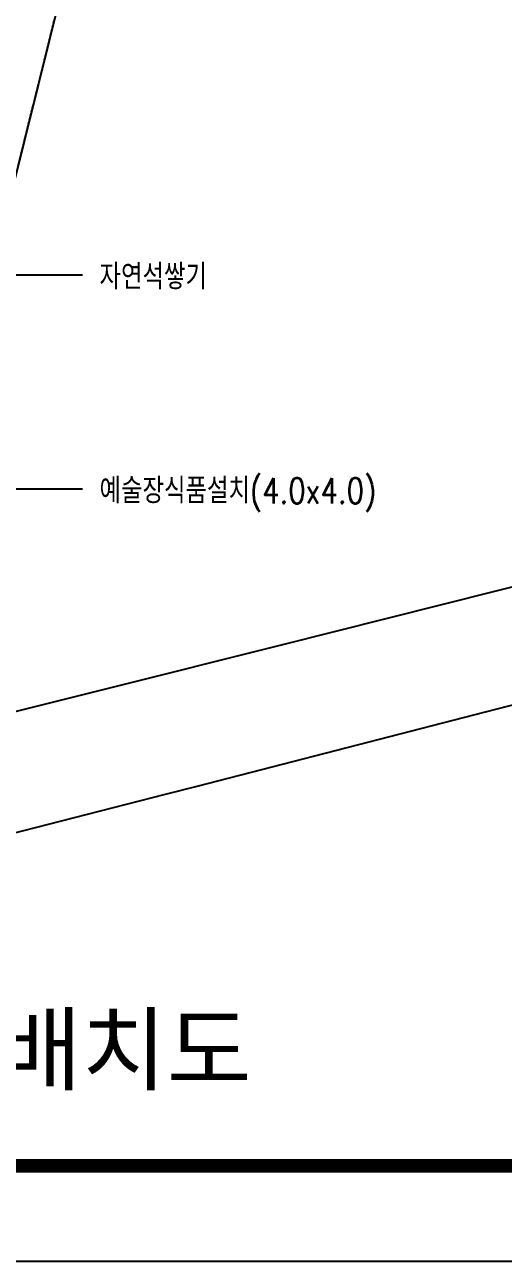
# Model space of a CAD drawing. Header units: millimetres. Extents: x 1145859089 to 1147511753, y -1047484727 to -1047247487.
# Drawn here: x 1146364779 to 1146393049, y -1047484727 to -1047411618 of the extents above; entities that cross this region are included whole.
import ezdxf
from ezdxf.enums import TextEntityAlignment as Align
from ezdxf.xclip import XClip

# ---------------------------------------------------------------- set-up
doc = ezdxf.new("R2010")
doc.units = ezdxf.units.MM
doc.header["$LTSCALE"] = 100
doc.header["$MEASUREMENT"] = 0
doc.header["$XCLIPFRAME"] = 2
doc.linetypes.add('단지배치도$0$PHANTOM', pattern=[2.5, 1.25, -0.25, 0.25, -0.25, 0.25, -0.25])
doc.layers.get('0').update_dxf_attribs({"linetype": 'CONTINUOUS'})
doc.layers.get('Defpoints').update_dxf_attribs({"linetype": 'CONTINUOUS'})
for name, color, linetype in [('A-SHEET-TEXT', 7, 'CONTINUOUS'), ('SHEET', 7, 'CONTINUOUS'), ('SHEET$0$BDR', 4, 'CONTINUOUS'), ('SHEET$0$sheet', 3, 'CONTINUOUS'), ('XREF', 135, 'CONTINUOUS'), ('단지배치도$0$S240910', 33, 'CONTINUOUS'), ('단지배치도$0$W240910', 135, 'CONTINUOUS')]:
    doc.layers.add(name, color=color, linetype=linetype)
doc.styles.add('단지배치도$0$WS1', font='romans.shx', dxfattribs={"width": 0.8, "bigfont": 'whgtxt.shx'})
doc.styles.add('세종기술단', font='H2HDRM_1.TTF')

# ---------------------------------------------------------------- blocks, each defined once
blk = doc.blocks.new('단지배치도$0$zw$9902')
at = {"layer": '단지배치도$0$W240910', "ltscale": 10}
for p, q in [((96910, -43806), (99177, -34683)), ((93738, -56565), (96910, -43806)), ((123949, -73726), (136632, -70546)), ((111197, -76926), (123949, -73726)), ((101046, -79472), (111197, -76926)), ((123319, -80882), (131157, -78862)), ((89494, -82370), (101046, -79472)), ((106291, -85271), (123319, -80882)), ((104425, -85745), (106291, -85271)), ((94066, -88380), (104425, -85745))]:
    blk.add_line(p, q, dxfattribs=at)
at = {"layer": '단지배치도$0$W240910', "linetype": '단지배치도$0$PHANTOM'}
for p, q in [((96910, -43806), (99177, -34683)), ((93738, -56565), (96910, -43806))]:
    blk.add_line(p, q, dxfattribs=at)
at = {"layer": '단지배치도$0$W240910'}
blk.add_line((75874, -55032), (99517, -55032), dxfattribs=at)
at = {"layer": '단지배치도$0$W240910', "ltscale": 5}
blk.add_line((67000, -67682), (99517, -67682), dxfattribs=at)
at = {"layer": '단지배치도$0$S240910', "style": '단지배치도$0$WS1', "width": 0.8}
for s, p in [('자연석쌓기', (100523, -55899)), ('예술장식품설치(4.0x4.0)', (100523, -68550))]:
    blk.add_text(s, height=1500, dxfattribs=at).set_placement(p)
blk = doc.blocks.new('단지배치도')
blk.add_blockref('단지배치도$0$zw$9902', (141034, 142437))
blk = doc.blocks.new('SHEET$0$zw$653F')
at = {"layer": 'Defpoints', "color": 0}
blk.add_lwpolyline([(826.33, 0), (0, 0), (0, -593.1), (826.33, -593.1)], close=True, dxfattribs=at)
at = {"layer": 'SHEET$0$sheet', "const_width": 2}
blk.add_lwpolyline([(27.5, -27.5), (813.83, -27.5), (813.83, -579), (27.5, -579)], close=True, dxfattribs=at)
blk = doc.blocks.new('SHEET$0$미소건축시트')
blk.add_blockref('SHEET$0$zw$653F', (0, 593.1))
blk = doc.blocks.new('SHEET')
at = {"layer": 'SHEET$0$BDR', "xscale": 100, "yscale": 100, "zscale": 100}
blk.add_blockref('SHEET$0$미소건축시트', (1200122, -1758265), dxfattribs=at)

msp = doc.modelspace()

# ---------------------------------------------------------------- block references
at = {"layer": 'SHEET', "linetype": 'Continuous', "ltscale": 2, "xscale": 4, "yscale": 4, "zscale": 4}
msp.add_blockref('SHEET', (1141389133.38496, -1040451665.300647), dxfattribs=at)
at = {"layer": 'XREF'}
ref = msp.add_blockref('단지배치도', (1146127639.433663, -1047513806.462535), dxfattribs=at)
XClip(ref).set_block_clipping_path([(72982.4064819524, 34919.7593965298), (360382.4067475507, 255319.7593436697)])

# ---------------------------------------------------------------- texts
at = {"layer": 'A-SHEET-TEXT', "style": '세종기술단'}
msp.add_text('옥외 보안등 설비 배치도', height=4000, dxfattribs=at).set_placement((1146350899.849956, -1047472201.357165), align=Align.MIDDLE_CENTER)

doc.saveas('drawing.dxf')
